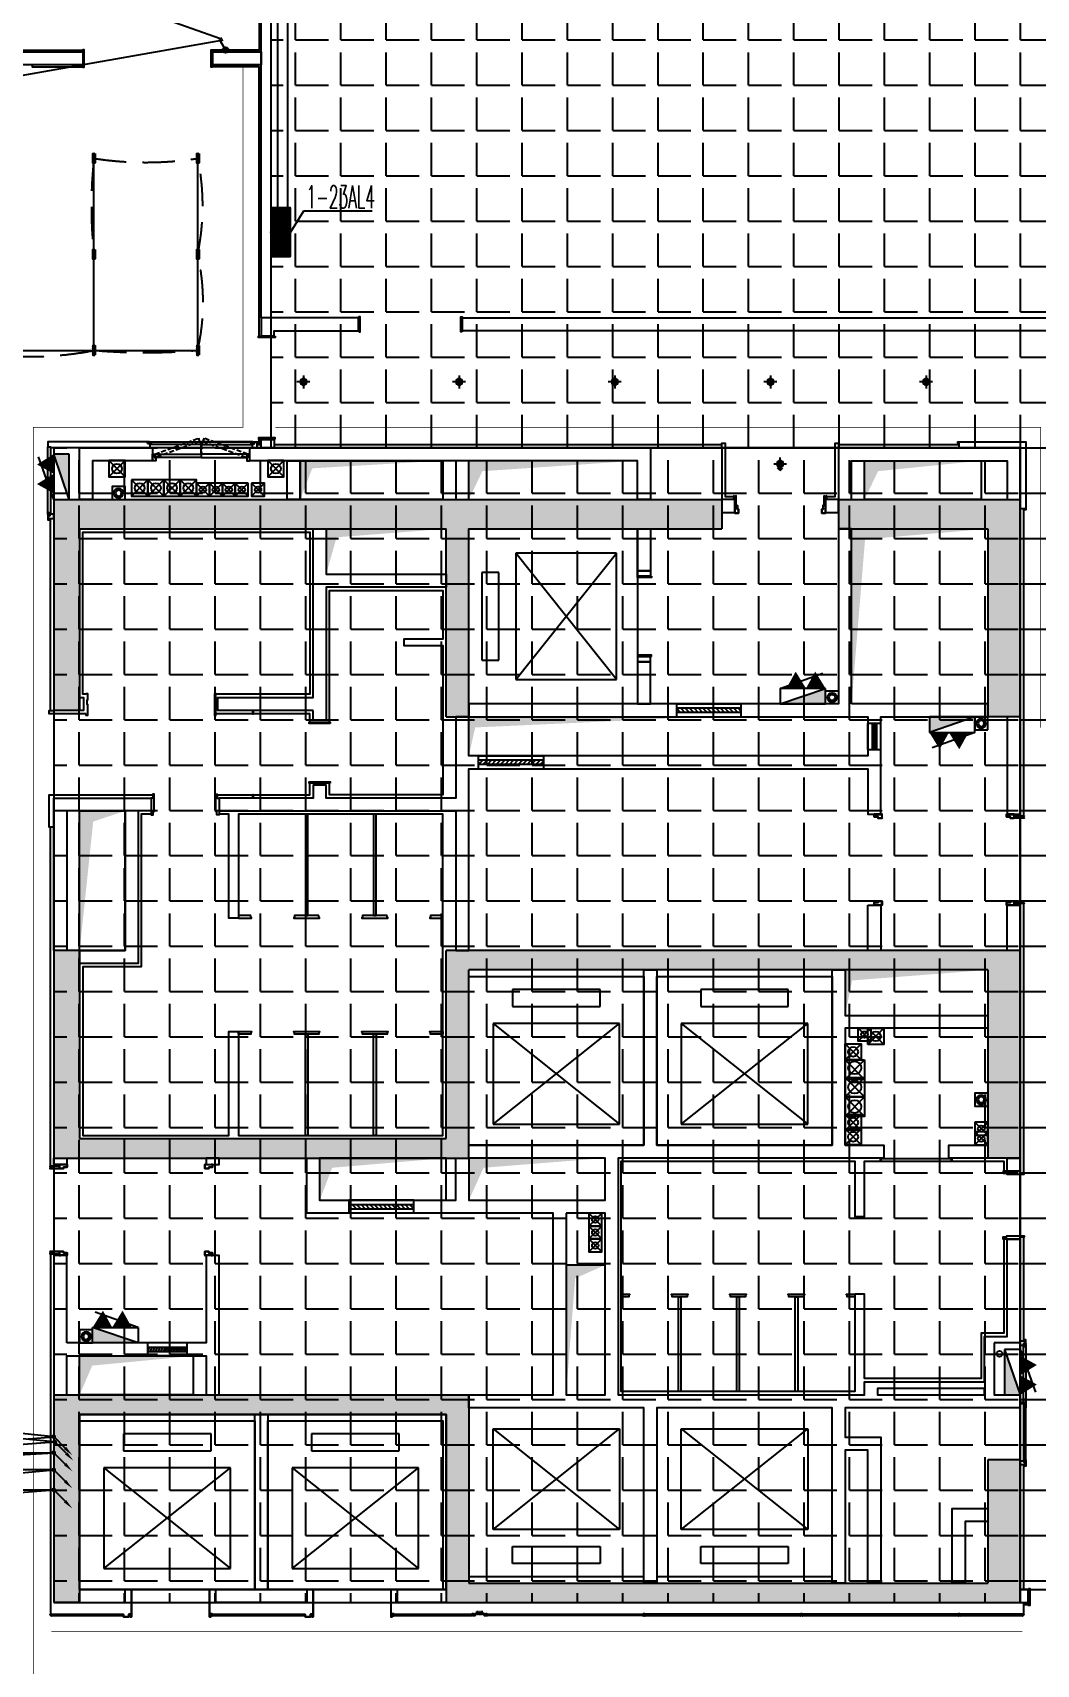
# Model space of a CAD drawing. Extents: x -284868 to 304789, y -137694 to 137894.
# Drawn here: x 2219 to 17694, y -12647 to 12505 of the extents above; entities that cross this region are included whole.
import ezdxf
from ezdxf.enums import TextEntityAlignment as Align

# ---------------------------------------------------------------- set-up
doc = ezdxf.new("R2010")
doc.units = 0
doc.set_wipeout_variables(frame=1)
for name, pattern in [('DASH', [0.35, 0.25, -0.1]), ('DASHDOT', [1, 0.5, -0.25, 0, -0.25]), ('DASHED', [0.75, 0.5, -0.25])]:
    doc.linetypes.add(name, pattern=pattern)
doc.layers.get('0').update_dxf_attribs({"linetype": 'CONTINUOUS'})
for name, color, linetype in [('0-墙', 4, 'CONTINUOUS'), ('0-建筑柱体', 251, 'CONTINUOUS'), ('0-开关', 240, 'CONTINUOUS'), ('0-消防栓(给排水)', 9, 'CONTINUOUS'), ('0-电梯', 3, 'CONTINUOUS'), ('0-窗', 11, 'CONTINUOUS'), ('0-非设计区域', 251, 'CONTINUOUS'), ('1P-DP-门套', 2, 'CONTINUOUS'), ('1P-WFF-墙面完成面', 200, 'CONTINUOUS'), ('C-天花灯具', 3, 'CONTINUOUS'), ('EQUIP-箱柜', 3, 'CONTINUOUS'), ('LWIRE', 4, 'CONTINUOUS'), ('P-完成面', 42, 'CONTINUOUS'), ('P-平面家具（到顶）', 2, 'CONTINUOUS'), ('P-门套', 3, 'CONTINUOUS'), ('P-门扇', 6, 'CONTINUOUS'), ('TEXT_照明_回路标注', 41, 'CONTINUOUS'), ('WIRE-照明', 130, 'CONTINUOUS')]:
    doc.layers.add(name, color=color, linetype=linetype)
doc.styles.add('_TEL_DIM', font='SIMPLEX', dxfattribs={"width": 0.8, "height": 3.5, "bigfont": 'HZTXT'})
doc.styles.add('ARC', font='ARCHSTYL.SHX', dxfattribs={"width": 0.8})
doc.styles.add('HZ_e', font='simplex.shx', dxfattribs={"width": 0.8, "bigfont": 'hztxt.shx'})
doc.styles.get("Standard").update_dxf_attribs({"font": 'GBENOR', "bigfont": 'GBCBIG'})
doc.dimstyles.new('ARROW-40', dxfattribs={"dimscale": 40, "dimtxt": 1.5, "dimasz": 0.01, "dimexe": 1, "dimexo": 1, "dimgap": 0.5, "dimtad": 1, "dimdec": 4, "dimrnd": 1, "dimzin": 12, "dimdsep": 46, "dimtxsty": 'ARC', "dimblk1": 'ARROW', "dimblk2": 'ARROW', "dimsah": 1, "dimcen": 0, "dimdle": 1, "dimclrd": 2, "dimclre": 2, "dimclrt": 2, "dimadec": 0, "dimazin": 0, "dimtfac": 0.005, "dimtdec": 4, "dimtix": 1, "dimtmove": 2, "dimatfit": 3, "dimldrblk": 'ARROW', "dimfxl": 1, "dimtolj": 1, "dimtzin": 0, "dimarcsym": 0})

# ---------------------------------------------------------------- blocks, each defined once
blk = doc.blocks.new('213r5467')
for p, q in [((-90909, -260063), (-90909, -260326)), ((-89559, -260063), (-90909, -260063)), ((-89559, -260326), (-89559, -260063)), ((-90909, -260326), (-89559, -260326)), ((-91209, -260588), (-91209, -262138)), ((-89259, -260588), (-91209, -260588)), ((-91209, -260588), (-89259, -262138)), ((-91209, -262138), (-89259, -260588)), ((-89259, -262138), (-89259, -260588)), ((-91209, -262138), (-89259, -262138))]:
    blk.add_line(p, q)
blk.add_lwpolyline([(-88884, -262463), (-91584, -262463), (-91584, -259863), (-88884, -259863), (-88884, -262463)])
blk = doc.blocks.new('sgASGHHHH')
for points in [[(-109046, -897124), (-108646, -897574), (-102996, -897574), (-102879, -897424), (-102996, -897124)], [(-108646, -897574), (-109046, -897124), (-109046, -900374), (-108646, -900374)], [(-102879, -897424), (-102646, -897574), (-98746, -897574), (-98746, -897124), (-102996, -897124)], [(-96946, -897574), (-94646, -897574), (-94146, -897124), (-96946, -897124)], [(-94146, -897124), (-94646, -897574), (-94646, -900474), (-94146, -900474)], [(-102646, -900474), (-102646, -897574), (-102879, -897424), (-102996, -897574), (-102996, -900474)], [(-109046, -904074), (-109046, -907274), (-108646, -906974), (-108646, -904074)], [(-94646, -904374), (-94146, -904074), (-102996, -904074), (-102646, -904374)], [(-102996, -906974), (-102646, -907274), (-102646, -904374), (-102996, -904074)], [(-94146, -904074), (-94646, -904374), (-94646, -907274), (-94146, -907274)], [(-108646, -906974), (-109046, -907274), (-102646, -907274), (-102996, -906974)], [(-108646, -911224), (-109046, -910924), (-109046, -914124), (-108646, -914124)], [(-109046, -910924), (-108646, -911224), (-102996, -911224), (-102646, -910924)], [(-102646, -910924), (-102996, -911224), (-102996, -914124), (-102646, -913824)], [(-94646, -911924), (-94646, -913824), (-94146, -914124), (-94146, -911924)], [(-102646, -913824), (-102996, -914124), (-94146, -914124), (-94646, -913824)]]:
    blk.add_hatch(color=256).paths.add_polyline_path(points)
at = {"color": 4}
for p, q in [((-109046, -897124), (-102996, -897124)), ((-109046, -897124), (-109046, -900374)), ((-102996, -897124), (-98746, -897124)), ((-98746, -897124), (-98746, -897574)), ((-96946, -897124), (-94146, -897124)), ((-96946, -897124), (-96946, -897574)), ((-94146, -897124), (-94146, -900474)), ((-108646, -897574), (-102996, -897574)), ((-108646, -897574), (-108646, -900374)), ((-102996, -900474), (-102996, -897574)), ((-102646, -900474), (-102646, -897574)), ((-102646, -897574), (-98746, -897574)), ((-96946, -897574), (-94646, -897574)), ((-94646, -897574), (-94646, -900474)), ((-108646, -900374), (-109046, -900374)), ((-102996, -900474), (-102646, -900474)), ((-94146, -900474), (-94646, -900474)), ((-109046, -904074), (-109046, -907274)), ((-108646, -904074), (-109046, -904074)), ((-108646, -904074), (-108646, -906974)), ((-94146, -904074), (-102996, -904074)), ((-102996, -906974), (-102996, -904074)), ((-94146, -904074), (-94146, -907274)), ((-94646, -904374), (-102646, -904374)), ((-102646, -907274), (-102646, -904374)), ((-94646, -904374), (-94646, -907274)), ((-108646, -906974), (-102996, -906974)), ((-109046, -907274), (-102646, -907274)), ((-94146, -907274), (-94646, -907274)), ((-109046, -910924), (-109046, -914124)), ((-109046, -910924), (-102646, -910924)), ((-102646, -910924), (-102646, -913824)), ((-108646, -911224), (-108646, -914124)), ((-108646, -911224), (-102996, -911224)), ((-102996, -911224), (-102996, -914124)), ((-94646, -911924), (-94646, -913824)), ((-94146, -911924), (-94646, -911924)), ((-94146, -911924), (-94146, -914124)), ((-102646, -913824), (-94646, -913824)), ((-108646, -914124), (-109046, -914124)), ((-102996, -914124), (-94146, -914124))]:
    blk.add_line(p, q, dxfattribs=at)
blk = doc.blocks.new('A$C10332E08')
for p, q in [((250, 0), (0, 250)), ((250, 250), (0, 0))]:
    blk.add_line(p, q)
blk.add_lwpolyline([(0, 250), (250, 250), (250, 0), (0, 0)], close=True)
blk = doc.blocks.new('A$C2AC726D9')
for centre, radius in [((11625, -11675), 75), ((14075, -11675), 75), ((11975, -11975), 75), ((12225, -11975), 75), ((12475, -11975), 75), ((12725, -11975), 75), ((12950, -12000), 50), ((13150, -12000), 50), ((13350, -12000), 50), ((13550, -12000), 50), ((13800, -12000), 50), ((23150, -20400), 50), ((23325, -20425), 75), ((22975, -20665), 75), ((23000, -20910), 100), ((23000, -21210), 100), ((23000, -21510), 100), ((22975, -21755), 75), ((24950, -21850), 50), ((22975, -21975), 75), ((24950, -22000), 50), ((19000, -23250), 50), ((19000, -23450), 50), ((19000, -23650), 50)]:
    blk.add_circle(centre, radius)
at = {"xscale": -1, "rotation": 90}
for p in [(11750, -11550), (14200, -11550), (12100, -11850), (12350, -11850), (12600, -11850), (12850, -11850)]:
    blk.add_blockref('A$C10332E08', p, dxfattribs=at)
for p, xscale, yscale, zscale, rotation in [((13050, -11900), -0.8000000000000095, 0.8000000000000095, 0.8, 90), ((13900, -11900), -0.8000000000000081, 0.8000000000000081, 0.8, 90), ((23050, -20300), 0.8, 0.8, 0.8, 270), ((22850, -20790), 1.2, 1.2, 1.2, 270), ((22850, -21060), 1.2, 1.2, 1.2, 270), ((22850, -21360), 1.2, 1.2, 1.2, 270), ((25050, -21750), -0.8, 0.8, 0.8, 90), ((25050, -21900), -0.8, 0.8, 0.8, 90), ((19100, -23150), -0.8000000000000087, 0.8000000000000087, 0.8, 90), ((19100, -23350), -0.8000000000000087, 0.8000000000000087, 0.8, 90), ((19100, -23550), -0.8000000000000087, 0.8000000000000087, 0.8, 90)]:
    blk.add_blockref('A$C10332E08', p, dxfattribs=dict(xscale=xscale, yscale=yscale, zscale=zscale, rotation=rotation))
at = {"xscale": -0.8, "yscale": 0.8, "zscale": 0.8}
for p in [(13250, -12100), (13450, -12100), (13650, -12100)]:
    blk.add_blockref('A$C10332E08', p, dxfattribs=at)
for p, rotation in [((23450, -20550), 90), ((23100, -20540), 180), ((23100, -21880), 90), ((23100, -22100), 90)]:
    blk.add_blockref('A$C10332E08', p, dxfattribs=dict(rotation=rotation))
blk = doc.blocks.new('$WINLIB2D$00000039')
at = {"color": 0}
for points in [[(-0.5, 0.5), (-0.5, -0.5)], [(0.5, 0.5), (-0.5, 0.5)], [(0.5, -0.5), (0.5, 0.5)], [(-0.5, 0.167), (0.5, 0.167)], [(-0.452, -0.167), (-0.5, 0.084)], [(-0.384, -0.167), (-0.448, 0.167)], [(-0.316, -0.167), (-0.38, 0.167)], [(-0.248, -0.167), (-0.312, 0.167)], [(-0.18, -0.167), (-0.244, 0.167)], [(-0.112, -0.167), (-0.176, 0.167)], [(-0.044, -0.167), (-0.108, 0.167)], [(0.024, -0.167), (-0.04, 0.167)], [(0.092, -0.167), (0.028, 0.167)], [(0.16, -0.167), (0.096, 0.167)], [(0.228, -0.167), (0.164, 0.167)], [(0.296, -0.167), (0.232, 0.167)], [(0.364, -0.167), (0.3, 0.167)], [(0.432, -0.167), (0.368, 0.167)], [(0.5, -0.167), (0.436, 0.167)], [(-0.5, -0.167), (0.5, -0.167)], [(0.5, -0.5), (-0.5, -0.5)]]:
    blk.add_lwpolyline(points, dxfattribs=at)
blk = doc.blocks.new('A$C2E9C7AB1')
blk.add_lwpolyline([(-200, 0), (0, 0), (0, -200), (-200, -200)], close=True)
for radius in [72.3, 45.5]:
    blk.add_circle((-100, -100), radius)
blk = doc.blocks.new('A$C5B4E3DF6')
for p, q in [((0, 240), (-659, 477)), ((-700, 0), (-700, 240)), ((0, 0), (-700, 240)), ((-700, 240), (0, 240)), ((0, 0), (-700, 0)), ((0, 240), (0, 0))]:
    blk.add_line(p, q)
for points in [[(-700, 240), (-541, 498), (-398, 240)], [(-398, 240), (-239, 498), (-96, 240)], [(-700, 0), (-700, 240), (0, 0)]]:
    blk.add_solid(points)
blk = doc.blocks.new('A$C3F6147FC')
blk.add_circle((14582, 7533), 45.5)
at = {"xscale": -1}
for name, p, rotation in [('A$C5B4E3DF6', (240, 20700), 90), ('A$C2E9C7AB1', (1100, 20900), 270), ('A$C5B4E3DF6', (14200, 17350), 180), ('A$C2E9C7AB1', (14400, 17350), 270), ('A$C2E9C7AB1', (14400, 11550), 270), ('A$C2E9C7AB1', (600, 7900), 270), ('A$C5B4E3DF6', (14660, 7600), 270)]:
    blk.add_blockref(name, p, dxfattribs=dict(at, rotation=rotation))
blk.add_blockref('A$C5B4E3DF6', (11200, 17550), dxfattribs=at)
at = {"rotation": 180}
blk.add_blockref('A$C2E9C7AB1', (11900, 17550), dxfattribs=at)
blk.add_blockref('A$C5B4E3DF6', (1300, 7700))
blk = doc.blocks.new('A$C7A304ED9')
at = {"linetype": 'DASH', "ltscale": 0.1}
for p, q in [((-50, 28), (50, -2)), ((50, 28), (-50, -2))]:
    blk.add_line(p, q, dxfattribs=at)
blk.add_lwpolyline([(120, -26), (120, -32), (115, -32), (115, -2), (95, -2), (95, -32), (75, -32), (75, -2), (-75, -2), (-75, -32), (-95, -32), (-95, -2), (-115, -2), (-115, -32), (-120, -32), (-120, -26), (-119, -26), (-119, -30), (-117, -30), (-117, 0), (-93, 0), (-93, -30), (-76, -30), (-76, 0), (76, 0), (76, -30), (93, -30), (93, 0), (116, 0), (116, -30), (118, -30), (118, -26), (120, -26)])
for points in [[(-50, -2), (50, -2), (50, 28), (-50, 28)], [(-60, -6), (60, -6), (60, -2), (-60, -2)]]:
    blk.add_lwpolyline(points, close=True, dxfattribs=at)
blk = doc.blocks.new('A$C4A657766')
h = blk.add_hatch()
h.set_pattern_fill('ANSI32', color=256, scale=0.2, style=0)
h.set_pattern_definition([(45, (-14.9999, -5), (-1.34704, 1.34704), []), (45, (-14.1019, -5), (-1.34704, 1.34704), [])])
h.paths.add_polyline_path([(-11, 26), (-11, -4), (-13, -4), (-13, 0), (-15, 0), (-15, -5), (-10, -5), (-10, 25), (10, 25), (10, -5), (15, -5), (15, 0), (13, 0), (13, -4), (11, -4), (11, 26)])
blk.add_lwpolyline([(-11, 26), (-11, -4), (-13, -4), (-13, 0), (-15, 0), (-15, -5), (-10, -5), (-10, 25), (10, 25), (10, -5), (15, -5), (15, 0), (13, 0), (13, -4), (11, -4), (11, 26), (-11, 26)])
blk = doc.blocks.new('A$C6C5C068E')
h = blk.add_hatch()
h.set_pattern_fill('ANSI32', color=256, scale=0.2, style=0)
h.set_pattern_definition([(45, (506565838.6591, 131390591.2148), (-1.3470384181604, 1.3470384181604), []), (45, (506565839.5572, 131390591.2148), (-1.3470384181604, 1.3470384181604), [])])
h.paths.add_polyline_path([(11, 11), (-4, 11), (-4, 14), (0, 14), (0, 15), (-5, 15), (-5, 10), (10, 10), (10, -5), (15, -5), (15, 0), (14, 0), (14, -4), (11, -4)])
blk.add_lwpolyline([(11, 11), (-4, 11), (-4, 14), (0, 14), (0, 15), (-5, 15), (-5, 10), (10, 10), (10, -5), (15, -5), (15, 0), (14, 0), (14, -4), (11, -4)], close=True)
blk = doc.blocks.new('A$C611527F21')
h = blk.add_hatch(color=7)
h.dxf.hatch_style = 1
h.set_gradient(color1=(255, 255, 255), color2=(255, 255, 0), tint=1, name='CYLINDER')
h.paths.add_polyline_path([(1340, -405), (1340, -380), (1320, -380), (1320, -406), (1325, -410), (1335, -410)])
for points in [[(60, -375), (60, -405), (55, -405), (55, -400), (56, -400), (56, -404), (58, -404), (58, -373), (81, -373), (81, -419), (99, -419), (99, 0), (0, 0), (0, 1), (100, 1), (100, -420), (80, -420), (80, -375), (60, -375)], [(1438, -400), (1438, -404), (1436, -404), (1436, -384), (1424, -384), (1424, -419), (1342, -419), (1342, -378), (1319, -378), (1319, -419), (1302, -419), (1302, 0), (1400, 0), (1400, 1), (1300, 1), (1300, -420), (1320, -420), (1320, -380), (1340, -380), (1340, -420), (1425, -420), (1425, -385), (1435, -385), (1435, -405), (1440, -405), (1440, -400), (1438, -400)]]:
    blk.add_lwpolyline(points)
blk.add_lwpolyline([(1340, -405), (1340, -380), (1320, -380), (1320, -406), (1325, -410), (1335, -410)], close=True)
blk = doc.blocks.new('A$C67A6433D')
at = {"linetype": 'DASH', "ltscale": 0.03}
blk.add_wipeout([(31, 0), (-28, 0), (-28, 26), (31, 26)], dxfattribs=at)
for p, q in [((-26, 20), (-23, 19)), ((-25, 13), (-19, 4)), ((-21, 19), (-9, 16)), ((-20, 2), (-20, 0)), ((-19, 13), (-12, 3)), ((-18, 11), (-7, 9)), ((-16, 8), (-6, 8)), ((-16, 3), (0, 3)), ((-13, 24), (-13, 26)), ((-12, 23), (-12, 25)), ((-12, 25), (0, 25)), ((-9, 16), (-9, 21)), ((-9, 12), (-9, 21)), ((-1, 4), (-8, 10)), ((-2, 19), (-4, 14)), ((0, 9), (-3, 12)), ((30, 26), (3, 26)), ((15, 25), (3, 25)), ((3, 9), (6, 12)), ((19, 3), (3, 3)), ((4, 4), (11, 10)), ((5, 19), (7, 14)), ((19, 8), (9, 8)), ((12, 12), (12, 21)), ((23, 19), (12, 16)), ((21, 11), (12, 10)), ((22, 13), (14, 3)), ((15, 23), (15, 25)), ((16, 24), (16, 26)), ((28, 13), (21, 4)), ((23, 2), (23, 0)), ((28, 20), (25, 19))]:
    blk.add_line(p, q, dxfattribs=at)
for points in [[(0, 10), (0, 26), (-28, 26), (-28, 0), (0, 0), (0, 3)], [(3, 10), (3, 26), (31, 26), (31, 0), (3, 0), (3, 3)]]:
    blk.add_lwpolyline(points, dxfattribs=at)
for points in [[(-13, 24), (-13, 24), (-26, 24, 0.414214), (-27, 23), (-27, 2, 0.414214), (-26, 2), (-20, 2)], [(-12, 23), (-25, 23, 0.414214), (-26, 23), (-26, 17)], [(-26, 14), (-26, 5, 0.414214), (-25, 4), (-19, 4)], [(15, 23), (28, 23, -0.414214), (28, 23), (28, 17)], [(16, 24), (16, 24), (28, 24, -0.414214), (29, 23), (29, 2, -0.414214), (28, 2), (23, 2)], [(28, 14), (28, 5, -0.414214), (28, 4), (21, 4)]]:
    blk.add_lwpolyline(points, format="xyb", dxfattribs=at)
for centre in [(-22, 15), (-5, 21), (2, 6), (8, 21), (25, 15)]:
    blk.add_circle(centre, 1.99, dxfattribs=at)
for centre, radius, start, end in [((-22, 15), 3.58, 338.8563, 221.961), ((-18, 14), 1.59, 158.8563, 216.0245), ((-16, 6), 3.58, 211.8213, 270), ((-5, 21), 3.58, 334.8452, 179.1262), ((-7, 12), 1.99, 178.2525, 238.2672), ((-2, 13), 1.99, 160.8929, 232.1139), ((2, 6), 3.58, 213.0316, 326.9684), ((2, 6), 3.58, 72.8656, 107.1344), ((8, 21), 3.58, 0.8738, 205.1548), ((5, 13), 1.99, 307.8861, 19.1071), ((10, 12), 1.99, 301.7328, 1.7475), ((12, 11), 1.59, 222.3386, 280.5758), ((19, 6), 3.58, 270, 328.1787), ((25, 15), 3.58, 318.039, 201.1437), ((20, 14), 1.59, 323.9755, 21.1437)]:
    blk.add_arc(centre, radius, start, end, dxfattribs=at)
blk = doc.blocks.new('A$C46102C59')
at = {"layer": 'P-门套'}
for points in [[(0, 80), (35, 80), (35, 25), (50, 25), (50, -20), (0, -20), (0, 80)], [(1500, 80), (1465, 80), (1465, 25), (1450, 25), (1450, -20), (1500, -20), (1500, 80)]]:
    blk.add_lwpolyline(points, dxfattribs=at)
at = {"layer": 'P-门扇', "color": 251, "linetype": 'DASH', "ltscale": 300}
for points in [[(35, 80), (707, 325), (724, 278), (52, 33)], [(1465, 80), (793, 325), (776, 278), (1448, 33)]]:
    blk.add_lwpolyline(points, close=True, dxfattribs=at)
at = {"layer": 'P-门扇'}
for points in [[(35, 80), (750, 80), (750, 30), (35, 30)], [(1465, 80), (750, 80), (750, 30), (1465, 30)]]:
    blk.add_lwpolyline(points, close=True, dxfattribs=at)
at = {"layer": 'P-门扇', "color": 251, "linetype": 'DASH', "ltscale": 300}
for centre, radius, start, end in [((220, 111), 531, 356.6842, 23.7198), ((1297, 110), 548, 156.9065, 183.0935)]:
    blk.add_arc(centre, radius, start, end, dxfattribs=at)
blk = doc.blocks.new('A$C46293241')
at = {"layer": '1P-DP-门套'}
h = blk.add_hatch(dxfattribs=at)
h.set_pattern_fill('ANSI37', color=8, scale=0.3, style=0)
h.set_pattern_definition([(45, (-55.7338, 55.9993), (-0.67352, 0.67352), []), (135, (-55.7338, 55.9993), (-0.67352, -0.67352), [])])
h.paths.add_polyline_path([(-44, 58), (-44, 56), (-56, 56), (-56, 58)])
h = blk.add_hatch(dxfattribs=at)
h.set_pattern_fill('ANSI37', color=8, scale=0.3, style=0)
h.set_pattern_definition([(45, (-40.75, 41.9725), (-0.67352, 0.67352), []), (135, (-40.75, 41.9725), (-0.67352, -0.67352), [])])
h.paths.add_polyline_path([(-39, 42), (-41, 42), (-41, 57), (-39, 57)])
at = {"layer": '1P-DP-门套', "color": 8}
for points in [[(-44, 58), (-44, 56), (-56, 56), (-56, 58)], [(-39, 42), (-41, 42), (-41, 57), (-39, 57)]]:
    blk.add_lwpolyline(points, close=True, dxfattribs=at)
at = {"layer": 'P-完成面'}
blk.add_lwpolyline([(-39, 40, 0.238815), (-39, 41), (-39, 58), (-60, 58), (-60, 120), (0, 120), (0, 100), (-1, 100), (-1, 119), (-59, 119), (-59, 59), (-38, 59), (-38, 41, -0.238815), (-38, 40), (-38, 39, 0.238815), (-39, 38), (-39, 1), (-1, 1), (-1, 20), (0, 20), (0, 0), (-40, 0), (-40, 39, -0.238815), (-39, 40), (-39, 40)], format="xyb", dxfattribs=at)
blk.add_lwpolyline([(-3, 114), (-1, 114), (-1, 6), (-3, 6)], close=True, dxfattribs=at)
blk = doc.blocks.new('A$C18060901')
at = {"layer": 'P-完成面'}
for points in [[(0, 200), (0, 0), (80, 0), (80, 200)], [(80, -15), (100, -15), (100, 200), (80, 200)], [(1320, -15), (1300, -15), (1300, 200), (1320, 200)], [(1400, 200), (1400, 0), (1320, 0), (1320, 200)]]:
    blk.add_lwpolyline(points, close=True, dxfattribs=at)
blk = doc.blocks.new('A$C2652ee14')
at = {"layer": 'P-完成面'}
for p, q in [((-200, 1600), (-200, 1595)), ((0, 1600), (0, 1595)), ((-200, 0), (-200, 5)), ((0, 0), (0, 5))]:
    blk.add_line(p, q, dxfattribs=at)
for points in [[(-215, 1595), (-215, 1575), (15, 1575), (15, 1595)], [(-215, 5), (-215, 25), (15, 25), (15, 5)]]:
    blk.add_lwpolyline(points, close=True, dxfattribs=at)
blk = doc.blocks.new('双联单控开关(平面）【SNP】')
at = {"const_width": 44.8}
blk.add_lwpolyline([(-22, 45, 1), (22, 45, 1)], format="xyb", close=True, dxfattribs=at)
for points in [[(26, 81), (93, 178), (130, 153)], [(147, 177), (111, 203), (93, 178)], [(130, 153), (93, 178)], [(130, 153), (93, 178)]]:
    blk.add_lwpolyline(points)
blk.add_circle((0, 45), 44.8)
blk = doc.blocks.new('*U25')
at = {"rotation": 317.7964611316081}
blk.add_blockref('双联单控开关(平面）【SNP】', (-10, -11), dxfattribs=at)
blk = doc.blocks.new('LC1')
for p, q in [((-70, 0), (70, 0)), ((0, -70), (0, 95))]:
    blk.add_line(p, q)
at = {"ltscale": 50}
blk.add_line((0, 116), (0, 74), dxfattribs=at)
at = {"ltscale": 50, "const_width": 2}
blk.add_lwpolyline([(42, 74), (0, 116), (-42, 74)], dxfattribs=at)
at = {"color": 8, "const_width": 29.6}
for points in [[(-15, 0, -0.414214), (0, 15, -0.414214)], [(0, -15, 0.414214), (15, 0, 0.414214)]]:
    blk.add_lwpolyline(points, format="xyb", dxfattribs=at)
blk.add_circle((0, 0), 47.8)
at = {"color": 8}
blk.add_circle((0, 0), 29.6, dxfattribs=at)
blk = doc.blocks.new('A$C79F81915')
at = {"layer": 'C-天花灯具'}
blk.add_lwpolyline([(0, 30), (30, 30), (30, 0), (0, 0)], close=True, dxfattribs=at)
at = {"layer": 'C-天花灯具', "extrusion": (0, 0, -1), "xscale": 0.3139795866540242, "yscale": 0.3139795866540242, "zscale": -0.3139795866540242}
blk.add_blockref('LC1', (-15, 15), dxfattribs=at)
blk = doc.blocks.new('A$C1DDE0375')
at = {"layer": 'C-天花灯具'}
for p in [(80, 0), (110, 0), (140, 0), (170, 0), (200, 0)]:
    blk.add_blockref('A$C79F81915', p, dxfattribs=at)
blk = doc.blocks.new('ARROW')
at = {"color": 2}
blk.add_lwpolyline([(0, 0), (-75, 130), (-97, 117), (-29, 0), (-97, -117), (-75, -130)], close=True, dxfattribs=at)
for points in [[(-29, 0), (0, 0), (-97, 117), (-75, 130)], [(-97, -117), (-75, -130), (-29, 0), (0, 0)]]:
    blk.add_solid(points, dxfattribs=at)
blk = doc.blocks.new('*X428')
at = {"color": 0}
for p, q in [((-250, 33), (-83, 200)), ((-250, 68), (-118, 200)), ((-250, 104), (-154, 200)), ((-250, 139), (-189, 200)), ((-250, 174), (-224, 200)), ((-247, 0), (-47, 200)), ((-212, 0), (-12, 200)), ((-177, 0), (23, 200)), ((-141, 0), (59, 200)), ((-106, 0), (94, 200)), ((-71, 0), (129, 200)), ((-35, 0), (165, 200)), ((0, 0), (200, 200)), ((35, 0), (235, 200)), ((71, 0), (250, 179)), ((106, 0), (250, 144)), ((141, 0), (250, 109)), ((177, 0), (250, 73)), ((212, 0), (250, 38)), ((247, 0), (250, 3))]:
    blk.add_line(p, q, dxfattribs=at)
blk = doc.blocks.new('$equip$00002943')
for p, q in [((-0.75, 0.6), (-0.75, 0)), ((0.75, 0.6), (-0.75, 0.6)), ((0.75, 0), (0.75, 0.6)), ((-0.75, 0), (0.75, 0))]:
    blk.add_line(p, q)
for points, const_width in [([(-0.75, 0.3), (0.75, 0.3)], 0.6), ([(-0.75, 0.6), (-0.75, 0), (0.75, 0), (0.75, 0.6), (-0.75, 0.6), (-0.75, 0)], 0.04)]:
    blk.add_lwpolyline(points, dxfattribs=dict(const_width=const_width))
for p in [(0, 0.6), (-0.75, 0.3), (0, 0), (0.75, 0.3)]:
    blk.add_point(p)
at = {"xscale": 0.0030000000006112, "yscale": 0.0030000000006112, "zscale": 0.0030000000006112}
blk.add_blockref('*X428', (0, 0), dxfattribs=at)
at = {"color": 7, "style": '_TEL_DIM', "flags": 1}
for tag in ['A', 'REMARK']:
    blk.add_attdef(tag, text='', height=0.00002, dxfattribs=at).set_placement((0, 0), align=Align.MIDDLE_CENTER)
blk = doc.blocks.new('$TelecSys$00000080')
for p, q in [((-0.7, -0.7), (0, 0)), ((0.1, 0.1), (0.1, 0.1)), ((-0.1, -0.1), (-0.1, -0.1))]:
    blk.add_line(p, q)
at = {"const_width": 0.142}
blk.add_lwpolyline([(0.07, 0, 1), (-0.07, 0, 1)], format="xyb", close=True, dxfattribs=at)
blk.add_solid([(-0.63, -0.77), (-0.77, -0.63), (-1.15, -1.15)])
at = {"width": 0.8, "flags": 9}
blk.add_attdef('A', (0, 0), '', height=0.00002, rotation=180, dxfattribs=at)
blk = doc.blocks.new('*U249')
for p, q in [((0, 75), (0, -75)), ((-75, 0), (75, 0))]:
    blk.add_line(p, q)
for radius in [37.5, 15]:
    blk.add_circle((0, 0), radius)
blk = doc.blocks.new('*U250')
for p, q in [((-75, 0), (-46, 29, 0)), ((-75, 0), (-46, -29)), ((75, 0), (-75, 0)), ((0, -75), (0, 75))]:
    blk.add_line(p, q)
for radius in [37.5, 15]:
    blk.add_circle((0, 0), radius)
blk = doc.blocks.new('*U59')
for p, q in [((75, 0), (-75, 0)), ((0, -75), (0, 75)), ((0, -75), (-29, -46, 0)), ((0, -75), (29, -46))]:
    blk.add_line(p, q)
for radius in [37.5, 15]:
    blk.add_circle((0, 0), radius)
blk = doc.blocks.new('A$Cdeb230be')
at = {"ltscale": 3}
blk.add_lwpolyline([(0, 0), (5650, 0), (5650, -2700), (0, -2700)], close=True, dxfattribs=at)
at = {"xscale": -1.333333333333333, "yscale": 1.333333333333333, "zscale": 1.333333333333333}
for name, p in [('*U249', (3450, 15915)), ('*U249', (5850, 15915)), ('*U249', (8250, 15915)), ('*U249', (10650, 15915)), ('*U249', (13050, 15915)), ('*U249', (15515, 15915)), ('*U59', (10800, 14650)), ('*U249', (15515, 14050)), ('*U249', (15515, 11650)), ('*U249', (15515, 9250)), ('*U250', (16500, 8650)), ('*U249', (15515, 6850)), ('*U249', (15515, 4450)), ('*U249', (15515, 2050)), ('*U249', (15515, -350)), ('*U249', (730, -4650)), ('*U249', (730, -4850)), ('*U249', (3530, -4650)), ('*U249', (3530, -4850)), ('*U249', (6165, -4650)), ('*U249', (6165, -4850)), ('*U249', (8700, -4650)), ('*U249', (8700, -4850)), ('*U249', (11130, -4650)), ('*U249', (11130, -4850)), ('*U249', (13560, -4650)), ('*U249', (13560, -4850))]:
    blk.add_blockref(name, p, dxfattribs=at)
blk = doc.blocks.new('1')
at = {"color": 8, "linetype": 'DASHED', "ltscale": 1000}
blk.add_lwpolyline([(-7496, 15539, -0.261236), (-7445, 16400, 0.095588), (-5425, 16400, 0.041909), (-3830, 16400, 0.113012), (-3830, 17880, 0.101738), (-3826, 19360, -0.076539), (-5430, 19360, 0.05391), (-5430, 17880, 3.140381)], format="xyb", dxfattribs=at)
at = {"ltscale": 3}
blk.add_lwpolyline([(0, 0), (-5650, 0), (-5650, -2700), (0, -2700)], close=True, dxfattribs=at)
at = {"color": 31}
blk.add_leader([(-3462, 21176), (-9384, 20136), (-21194, 20136)], dimstyle='ARROW-40', override={"dimscale": 1, "dimtad": 0}, dxfattribs=at)

msp = doc.modelspace()

# ---------------------------------------------------------------- hatches: boundary and pattern name
at = {"layer": 'P-完成面'}
h = msp.add_hatch(dxfattribs=at)
h.set_pattern_fill('ANSI32', color=256, scale=5, style=0)
h.set_pattern_definition([(45, (506566994.527, 131402383.2539), (-1.325825214725, 1.325825214725), []), (45, (506566995.4108, 131402383.2539), (-1.325825214725, 1.325825214725), [])])
h.paths.add_polyline_path([(5614, 2057), (5619, 2057), (5619, 2002), (5614, 2002)])
h = msp.add_hatch(dxfattribs=at)
h.set_pattern_fill('ANSI32', color=256, scale=5, style=0)
h.set_pattern_definition([(45, (506566994.527, 131401088.2539), (-1.325825214725, 1.325825214725), []), (45, (506566995.4108, 131401088.2539), (-1.325825214725, 1.325825214725), [])])
h.paths.add_polyline_path([(5614, 762), (5619, 762), (5619, 707), (5614, 707)])

# ---------------------------------------------------------------- linework, layer by layer
at = {"layer": '0-墙', "ltscale": 3}
for points in [[(3694, 16857), (5894, 16857), (5894, 8107), (5744, 8107), (5744, 16707), (3694, 16707), (3694, 16857)], [(5744, 8107), (5744, 7832), (5944, 7832), (5944, 7907), (7244, 7907), (7244, 8107), (5744, 8107)], [(19944, 860), (19244, 860), (19244, 7907), (8844, 7907), (8844, 8107), (19444, 8107), (19444, 1060), (20144, 1060), (20144, 660), (19944, 660), (19944, 860)]]:
    msp.add_lwpolyline(points, dxfattribs=at)
for points in [[(-7356, 12207), (2994, 12207), (2994, 12007), (-7356, 12007)], [(4994, 12207), (5744, 12207), (5744, 12007), (4994, 12007)], [(17569, -11693), (17569, -11493), (17444, -11493), (17444, -11693)]]:
    msp.add_lwpolyline(points, close=True, dxfattribs=at)
at = {"layer": '0-墙'}
for points in [[(2944, 5307), (2944, 6107), (4069, 6107), (4069, 5907), (3144, 5907), (3144, 5307), (2944, 5307)], [(17444, 5307), (17444, 6107), (14644, 6107), (14644, 5307), (14844, 5307), (14844, 5907), (17244, 5907), (17244, 5307), (17444, 5307)], [(6544, 2057), (5074, 2057), (5074, 2257), (6544, 2257), (6544, 4857), (6744, 4857), (6744, 4157), (8594, 4157), (8594, 3957), (6744, 3957), (6744, 1907), (6544, 1907), (6544, 2057)], [(14844, 2157), (14844, 4857), (14644, 4857), (14644, 2157), (8944, 2157), (8944, 1957), (15094, 1957), (15094, 1357), (8944, 1357), (8944, 1957), (8744, 1957), (8744, 707), (6744, 707), (6744, 907), (6544, 907), (6544, 707), (5094, 707), (5094, 507), (8744, 507), (8744, -1643), (8944, -1643), (8944, 1157), (15094, 1157), (15094, 457), (15294, 457), (15294, 1957), (16944, 1957), (16944, 2157), (14844, 2157)], [(2544, -1643), (2544, 707), (4044, 707), (4044, 507), (3844, 507), (3844, -1843), (2944, -1843), (2944, -1643), (3644, -1643), (3644, 507), (2744, 507), (2744, -1643), (2544, -1643)], [(17044, -7693), (17044, -8493), (17444, -8493), (17444, -8693), (14744, -8693), (14744, -9143), (15294, -9143), (15294, -11393), (15094, -11393), (15094, -9343), (14744, -9343), (14744, -11393), (14544, -11393), (14544, -8693), (11844, -8693), (11844, -11393), (11644, -11393), (11644, -8693), (8944, -8693), (8944, -8493), (10244, -8493), (10244, -5693), (6444, -5693), (6444, -4843), (6644, -4843), (6644, -5493), (8744, -5493), (8744, -4843), (8944, -4843), (8944, -5493), (11044, -5493), (11044, -4843), (8944, -4843), (8944, -4643), (11644, -4643), (11644, -1943), (11844, -1943), (11844, -4643), (14544, -4643), (14544, -1943), (14744, -1943), (14744, -2643), (16944, -2643), (16944, -2843), (14744, -2843), (14744, -4643), (15344, -4643), (15344, -4843), (11244, -4843), (11244, -8493), (15044, -8493), (15044, -8293), (16894, -8293), (16894, -7593), (17244, -7593), (17244, -6093), (17444, -6093), (17444, -7693), (17044, -7693)], [(2744, -7693), (2744, -6343), (2544, -6343), (2544, -8493), (2744, -8493), (2744, -7893), (4894, -7893), (4894, -8493), (5094, -8493), (5094, -6343), (4894, -6343), (4894, -7693), (2744, -7693)], [(16894, -8393), (15244, -8393), (15244, -8493), (16894, -8493), (16894, -8393)], [(5844, -11493), (6444, -11493), (6444, -11693), (5044, -11693), (5044, -11493), (5644, -11493), (5644, -8793), (5844, -8793), (5844, -11493)], [(16944, -10443), (16594, -10443), (16594, -11393), (16394, -11393), (16394, -10243), (16944, -10243), (16944, -10443)]]:
    msp.add_lwpolyline(points, dxfattribs=at)
for points in [[(5569, 6107), (11744, 6107), (11744, 5307), (11544, 5307), (11544, 5907), (5569, 5907)], [(6144, 5907), (6344, 5907), (6344, 5307), (6144, 5307)], [(8944, 5907), (8744, 5907), (8744, 5307), (8944, 5307)], [(12844, 5107), (13044, 5107), (13044, 5307), (12844, 5307)], [(14444, 5107), (14644, 5107), (14644, 5307), (14444, 5307)], [(11544, 4857), (11744, 4857), (11744, 4207), (11544, 4207)], [(11544, 2157), (11744, 2157), (11744, 2807), (11544, 2807)], [(2944, 2257), (3004, 2257), (3004, 2057), (2944, 2057)], [(17244, 1957), (17244, 457), (17444, 457), (17444, 1957)], [(15094, -943), (15294, -943), (15294, -1643), (15094, -1643)], [(17244, -943), (17444, -943), (17444, -1643), (17244, -1643)], [(16944, -4643), (16944, -4843), (16344, -4843), (16344, -4643)], [(2544, -4843), (2744, -4843), (2744, -4943), (2544, -4943)], [(5094, -4843), (4894, -4843), (4894, -4943), (5094, -4943)], [(17244, -4843), (17444, -4843), (17444, -5043), (17244, -5043)], [(10444, -5693), (10444, -8493), (11044, -8493), (11044, -5693)], [(2944, -11693), (3644, -11693), (3644, -11493), (2944, -11493)], [(8594, -11693), (7844, -11693), (7844, -11493), (8594, -11493)]]:
    msp.add_lwpolyline(points, close=True, dxfattribs=at)
at = {"layer": '0-墙', "color": 251}
for points in [[(8544, 5307), (6344, 5307), (6344, 5907), (8544, 5907)], [(15044, 5907), (16844, 5907), (16844, 5307), (15044, 5307)], [(2944, 507), (3644, 507), (3644, -1643), (2944, -1643)], [(8594, -4843), (6644, -4843), (6644, -5493), (8594, -5493)], [(10444, -8493), (11044, -8493), (11044, -6493), (10444, -6493)], [(2944, -7893), (4694, -7893), (4694, -8493), (2944, -8493)]]:
    msp.add_lwpolyline(points, close=True, dxfattribs=at)
for points in [[(6344, 5307), (6344, 5907), (6530, 5789), (8544, 5907)], [(8944, 5307), (8944, 5907), (9153, 5745), (11544, 5907)], [(15044, 5307), (15044, 5907), (15253, 5745), (16844, 5907)], [(8594, 4857), (6744, 4857), (6906, 4726), (6744, 4157)], [(14844, 2157), (14844, 4857), (15053, 4695), (16944, 4857)], [(8944, 1357), (8944, 1957), (9042, 1795), (12594, 1957)], [(2944, -1643), (2944, 507), (3153, 345), (3644, 507)], [(14744, -2643), (14744, -1943), (14853, -2105), (16944, -1943)], [(6644, -5493), (6644, -4843), (6837, -4992), (8594, -4843)], [(8944, -5493), (8944, -4843), (9171, -4992), (11044, -4843)], [(10444, -8493), (10444, -6493), (10583, -6696), (11044, -6493)], [(2944, -8493), (2944, -7893), (3137, -8042), (4694, -7893)]]:
    msp.add_solid(points, dxfattribs=at)
at = {"layer": '1P-WFF-墙面完成面'}
for points in [[(4044, 507), (4044, 447)], [(17244, -5043), (17184, -5043)]]:
    msp.add_lwpolyline(points, dxfattribs=at)
at = {"layer": 'C-天花灯具', "color": 6, "linetype": 'DASHDOT', "ltscale": 200, "const_width": 10}
for points in [[(5959, 6422), (17759, 6422), (17759, 1792)], [(2509, -12143), (17479, -12143)]]:
    msp.add_lwpolyline(points, dxfattribs=at)
at = {"layer": 'P-完成面'}
for p, q in [((5744, 7832), (5744, 7827)), ((5944, 7832), (5944, 7827)), ((5944, 6232), (5944, 6237)), ((17534, -8618), (17534, -8543)), ((17534, -8618), (17534, -8693)), ((17569, -11493), (17574, -11493)), ((17494, -11723), (17574, -11723)), ((17569, -11693), (17574, -11693))]:
    msp.add_line(p, q, dxfattribs=at)
for points in [[(424, 13902), (424, 16677), (5714, 16677), (5714, 12237), (4994, 12237)], [(424, 12312), (424, 12237), (2994, 12237)], [(2214, 12007), (2214, 11977), (2994, 11977)], [(5714, 7827), (5714, 11977), (4994, 11977)], [(4822, 6197), (5616, 6197)], [(5674, 6107), (5609, 6107), (5609, 6154), (5619, 6154), (5619, 6197), (5694, 6197), (5694, 6177), (5674, 6177), (5674, 6107)], [(5674, 6157), (5744, 6157)], [(5944, 6157), (12844, 6157)], [(11744, 6107), (12844, 6107), (12844, 5307)], [(12844, 6107), (12844, 6177), (12894, 6177), (12894, 5357), (13029, 5357)], [(14459, 5357), (14594, 5357), (14594, 6177), (14644, 6177), (14644, 6107)], [(14644, 6157), (16504, 6157)], [(16504, 6107), (16504, 6177), (16484, 6177), (16484, 6197), (17534, 6197), (17534, 5147), (17514, 5147), (17514, 5167), (17444, 5167)], [(13044, 5217), (13064, 5217), (13064, 5367), (13059, 5367), (13059, 5337), (13034, 5337), (13034, 5367), (13029, 5367), (13029, 5307), (13030, 5307), (13030, 5366), (13032, 5366), (13032, 5336), (13060, 5336), (13060, 5366), (13062, 5366), (13062, 5219), (13044, 5219), (13044, 5217)], [(14444, 5217), (14424, 5217), (14424, 5367), (14429, 5367), (14429, 5337), (14454, 5337), (14454, 5367), (14459, 5367), (14459, 5307), (14457, 5307), (14457, 5366), (14455, 5366), (14455, 5336), (14427, 5336), (14427, 5366), (14425, 5366), (14425, 5219), (14444, 5219), (14444, 5217)], [(2544, 5017), (2544, 5082), (2497, 5082), (2497, 5072), (2454, 5072), (2454, 4997), (2474, 4997), (2474, 5017), (2544, 5017)], [(17494, 5167), (17494, 432)], [(2494, 2057), (2494, 5017)], [(3044, 2307), (2994, 2307), (2994, 4807), (6494, 4807), (6494, 2307), (5044, 2307)], [(6794, 1877), (6794, 3907), (8544, 3907), (8544, 3157), (7944, 3157), (7944, 3057), (8544, 3057), (8544, 757), (6794, 757), (6794, 937)], [(3044, 2307), (3044, 2317), (3064, 2317), (3064, 2215), (3054, 2215), (3054, 2155), (3064, 2155), (3064, 1979), (3044, 1979), (3044, 2007)], [(3044, 2007), (2474, 2007), (2474, 2057), (2544, 2057)], [(5614, 2057), (5614, 2007), (5044, 2007)], [(6494, 1877), (6494, 2007), (5619, 2007)], [(2544, 257), (2474, 257), (2474, 757), (4074, 757)], [(4044, 707), (4044, 447), (4079, 447), (4079, 500), (4094, 500), (4094, 767), (4074, 767), (4074, 707), (4044, 707)], [(5094, 707), (5094, 447), (5059, 447), (5059, 500), (5044, 500), (5044, 767), (5064, 767), (5064, 707), (5094, 707)], [(5064, 757), (5614, 757), (5614, 707)], [(5619, 757), (6494, 757), (6494, 937)], [(4044, 507), (4044, 457), (3894, 457), (3894, -1893), (2994, -1893), (2994, -4493), (5244, -4493), (5244, -2893), (5394, -2893), (5394, -4493), (8544, -4493), (8544, 457), (5394, 457), (5394, -1143), (5244, -1143), (5244, 457), (5094, 457)], [(2494, -4968), (2494, 257)], [(17494, -918), (17494, -5073)], [(17244, -6093), (17194, -6093), (17194, -7543), (16844, -7543), (16844, -8243), (15044, -8243), (15044, -6943), (14894, -6943), (14894, -8443), (11294, -8443), (11294, -4893), (14894, -4893), (14894, -5743), (15044, -5743), (15044, -4893), (17194, -4893), (17194, -5043)], [(15309, -4852), (15297, -4852), (15297, -4894), (15298, -4894), (15298, -4853), (15309, -4853), (15309, -4852)], [(16377, -4852), (16389, -4852), (16389, -4894), (16388, -4894), (16388, -4853), (16377, -4853), (16377, -4852)], [(17444, -5043), (17184, -5043), (17184, -5078), (17237, -5078), (17237, -5093), (17504, -5093), (17504, -5073), (17444, -5073), (17444, -5043)], [(17444, -6093), (17184, -6093), (17184, -6058), (17237, -6058), (17237, -6043), (17504, -6043), (17504, -6063), (17444, -6063), (17444, -6093)], [(17494, -6063), (17494, -7663)], [(2494, -6318), (2494, -11881)], [(17444, -7728), (17491, -7728), (17491, -7718), (17534, -7718), (17534, -7643), (17514, -7643), (17514, -7663), (17444, -7663), (17444, -7728)], [(17444, -9508), (17491, -9508), (17491, -9518), (17534, -9518), (17534, -9593), (17514, -9593), (17514, -9573), (17444, -9573), (17444, -9508)], [(17494, -9573), (17494, -11493)], [(17494, -11693), (17494, -11881)], [(2505, -11893), (2505, -11873), (3607, -11873), (3607, -11893)], [(2505, -11893), (3607, -11893), (3607, -11887)], [(4985, -11893), (4985, -11873), (6407, -11873), (6407, -11893)], [(4985, -11893), (6407, -11893), (6407, -11887)], [(7785, -11893), (7785, -11873), (8992, -11873), (8992, -11893)], [(7785, -11893), (8992, -11893), (8992, -11887)], [(9225, -11893), (9225, -11873), (11632, -11873), (11632, -11893)], [(11632, -11893), (9225, -11893)], [(14062, -11893), (14062, -11873), (11655, -11873), (11655, -11893)], [(11655, -11893), (14062, -11893)], [(16492, -11893), (16492, -11873), (14085, -11873), (14085, -11893)], [(14085, -11893), (16492, -11893)], [(17483, -11893), (17483, -11873), (16515, -11873), (16515, -11893)], [(16515, -11893), (17483, -11893)]]:
    msp.add_lwpolyline(points, dxfattribs=at)
for points in [[(2994, 11972), (3014, 11972), (3014, 12242), (2994, 12242)], [(4994, 11972), (4974, 11972), (4974, 12242), (4994, 12242)], [(5959, 7827), (5959, 7807), (5699, 7807), (5699, 7827)], [(2494, 5075), (2454, 5075), (2454, 6119), (2494, 6119)], [(4022, 6157), (4022, 6197), (4816, 6197), (4816, 6157)], [(5616, 6157), (5616, 6197), (4822, 6197), (4822, 6157)], [(5024, 2317), (5024, 1979), (5044, 1979), (5044, 2317)], [(5614, 2057), (5619, 2057), (5619, 2002), (5614, 2002)], [(6804, 1857), (6484, 1857), (6484, 1877), (6804, 1877)], [(5614, 762), (5619, 762), (5619, 707), (5614, 707)], [(6804, 937), (6484, 937), (6484, 957), (6804, 957)], [(15314, 397), (15314, 402), (15314, 402), (15314, 397)], [(17504, 432), (17504, 427), (17474, 427), (17474, 402), (17504, 402), (17504, 397), (17354, 397), (17354, 432)], [(17354, 397), (17354, 402), (17354, 402), (17354, 397)], [(17502, 431), (17502, 429), (17472, 429), (17472, 401), (17502, 401), (17502, 399), (17355, 399), (17355, 431)], [(17504, -883), (17504, -888), (17474, -888), (17474, -913), (17504, -913), (17504, -918), (17354, -918), (17354, -883)], [(17502, -884), (17502, -886), (17472, -886), (17472, -914), (17502, -914), (17502, -916), (17355, -916), (17355, -884)], [(2484, -4968), (2484, -4973), (2514, -4973), (2514, -4998), (2484, -4998), (2484, -5003), (2634, -5003), (2634, -4968)], [(2485, -4969), (2485, -4971), (2515, -4971), (2515, -4999), (2485, -4999), (2485, -5001), (2632, -5001), (2632, -4969)], [(2634, -5003), (2634, -4998), (2634, -4998), (2634, -5003)], [(15293, -4843), (15294, -4843), (15294, -4894), (15293, -4894)], [(15298, -4853), (15298, -4893), (16388, -4893), (16388, -4853)], [(16393, -4843), (16392, -4843), (16392, -4894), (16393, -4894)], [(2484, -6283), (2484, -6288), (2514, -6288), (2514, -6313), (2484, -6313), (2484, -6318), (2634, -6318), (2634, -6283)], [(2485, -6284), (2485, -6286), (2515, -6286), (2515, -6314), (2485, -6314), (2485, -6316), (2632, -6316), (2632, -6284)], [(17494, -7721), (17534, -7721), (17534, -8615), (17494, -8615)], [(17491, -8608), (17444, -8608), (17444, -8628), (17491, -8628)], [(17494, -9515), (17534, -9515), (17534, -8621), (17494, -8621)], [(17574, -11478), (17594, -11478), (17594, -11738), (17574, -11738)]]:
    msp.add_lwpolyline(points, close=True, dxfattribs=at)
at = {"layer": 'P-平面家具（到顶）', "ltscale": 0.5}
for points in [[(6464, 457), (6424, 457), (6424, -1103), (6464, -1103)], [(7514, 457), (7474, 457), (7474, -1103), (7514, -1103)], [(6464, -4493), (6424, -4493), (6424, -2933), (6464, -2933)], [(7514, -4493), (7474, -4493), (7474, -2932), (7514, -2932)], [(12214, -8443), (12174, -8443), (12174, -6983), (12214, -6983)], [(13114, -8443), (13074, -8443), (13074, -6983), (13114, -6983)], [(14014, -8443), (13974, -8443), (13974, -6983), (14014, -6983)]]:
    msp.add_lwpolyline(points, close=True, dxfattribs=at)
for points in [[(5584, -1103), (5394, -1103), (5394, -1143), (5394, -1143), (5394, -1143), (5594, -1143), (5594, -1133), (5584, -1133), (5584, -1103), (5584, -1103)], [(6634, -1103), (6254, -1103), (6254, -1133), (6244, -1133), (6244, -1143), (6644, -1143), (6644, -1133), (6634, -1133), (6634, -1103), (6634, -1103)], [(7684, -1103), (7304, -1103), (7304, -1133), (7294, -1133), (7294, -1143), (7694, -1143), (7694, -1133), (7684, -1133), (7684, -1103), (7684, -1103)], [(8544, -1103), (8354, -1103), (8354, -1133), (8344, -1133), (8344, -1143), (8544, -1143), (8544, -1133), (8544, -1133), (8544, -1103), (8544, -1103)], [(5584, -2933), (5394, -2933), (5394, -2893), (5394, -2893), (5394, -2893), (5594, -2893), (5594, -2903), (5584, -2903), (5584, -2933), (5584, -2933)], [(6634, -2933), (6254, -2933), (6254, -2903), (6244, -2903), (6244, -2893), (6644, -2893), (6644, -2903), (6634, -2903), (6634, -2933), (6634, -2933)], [(7684, -2933), (7304, -2933), (7304, -2903), (7294, -2903), (7294, -2893), (7694, -2893), (7694, -2903), (7684, -2903), (7684, -2933), (7684, -2933)], [(8544, -2933), (8354, -2933), (8354, -2903), (8344, -2903), (8344, -2893), (8544, -2893), (8544, -2903), (8544, -2903), (8544, -2933), (8544, -2933)], [(11409, -6983), (11294, -6983), (11294, -6943), (11294, -6943), (11294, -6943), (11419, -6943), (11419, -6953), (11409, -6953), (11409, -6983), (11409, -6983)], [(12309, -6983), (12079, -6983), (12079, -6953), (12069, -6953), (12069, -6943), (12319, -6943), (12319, -6953), (12309, -6953), (12309, -6983), (12309, -6983)], [(13209, -6983), (12979, -6983), (12979, -6953), (12969, -6953), (12969, -6943), (13219, -6943), (13219, -6953), (13209, -6953), (13209, -6983), (13209, -6983)], [(14109, -6983), (13879, -6983), (13879, -6953), (13869, -6953), (13869, -6943), (14119, -6943), (14119, -6953), (14109, -6953), (14109, -6983), (14109, -6983)], [(14894, -6983), (14779, -6983), (14779, -6953), (14769, -6953), (14769, -6943), (14894, -6943), (14894, -6953), (14894, -6953), (14894, -6983), (14894, -6983)]]:
    msp.add_lwpolyline(points, dxfattribs=at)
at = {"layer": 'TEXT_照明_回路标注'}
for p, q in [((6396, 9754), (6194, 9431)), ((7456, 9754), (6396, 9754))]:
    msp.add_line(p, q, dxfattribs=at)
at = {"layer": 'WIRE-照明'}
msp.add_line((1557, -9742), (2544, -9647), dxfattribs=at)
for points in [[(6155, 9806), (6155, 14836), (5226, 14836)], [(5117, 12408), (3688, 12915)], [(5216, 12915), (5995, 12915), (5995, 9806)], [(3164, 7689), (3164, 10485)], [(4764, 7689), (4764, 10485)], [(1254, 7607), (4742, 7607)], [(2544, -9218), (1307, -9099), (1307, -2019), (-7208, -2019), (-7208, -346), (-7468, -346), (-7544, -393)], [(2544, -9139), (1398, -9021), (1398, -993), (-552, -993)], [(-2246, -8408), (-2068, -9384), (2544, -9384)], [(1398, -9302), (2544, -9218)], [(2148, -9169), (2544, -9139)], [(1456, -11282), (1456, -9449), (2544, -9384)], [(1254, -9957), (2544, -9957)], [(1624, -11282), (1624, -10027), (2544, -9957)]]:
    msp.add_lwpolyline(points, dxfattribs=at)
at = {"layer": 'WIRE-照明', "elevation": 0}
msp.add_lwpolyline([(2544, -9647), (-6257, -9647), (-6257, -12177), (-6424, -12331)], dxfattribs=at)

# ---------------------------------------------------------------- block references
at = {"xscale": -1, "rotation": 90}
msp.add_blockref('A$C18060901', (11744, 4207), dxfattribs=at)
at = {"layer": '0-建筑柱体'}
msp.add_blockref('sgASGHHHH', (111590, 902431), dxfattribs=at)
at = {"layer": '0-开关', "linetype": 'DASHED', "ltscale": 300, "xscale": 0.9598214285157681, "yscale": 0.9598214285157681, "zscale": 0.9598214285157681, "rotation": 107.4372518832463}
msp.add_blockref('*U25', (5218, 12225), dxfattribs=at)
at = {"layer": '0-消防栓(给排水)', "color": 0}
for name, p in [('A$C2AC726D9', (-8106, 17460)), ('A$C3F6147FC', (2544, -15393))]:
    msp.add_blockref(name, p, dxfattribs=at)
at = {"layer": '0-电梯', "rotation": 90}
msp.add_blockref('213r5467', (-250919, 93741), dxfattribs=at)
at = {"layer": '0-电梯'}
for p in [(100528, 257820), (103428, 257820), (94528, 250970), (97428, 250970)]:
    msp.add_blockref('213r5467', p, dxfattribs=at)
at = {"layer": '0-电梯', "xscale": -1, "rotation": 180}
for p in [(100528, -271156), (103428, -271156)]:
    msp.add_blockref('213r5467', p, dxfattribs=at)
at = {"layer": '0-窗', "xscale": -1000, "zscale": -1000}
for p, yscale in [((12644, 2057), -200), ((9594, 1257), 200)]:
    msp.add_blockref('$WINLIB2D$00000039', p, dxfattribs=dict(at, yscale=yscale))
at = {"layer": '0-窗'}
for p, xscale, yscale, zscale, rotation in [((15194, 1657), 400, 200, 400, 270.0000000000167), ((7594, -5593), -1000, -200, -1000, 180.0000000002448), ((4294, -7793), 600, -200, 600, 2.36222826168e-05)]:
    msp.add_blockref('$WINLIB2D$00000039', p, dxfattribs=dict(at, xscale=xscale, yscale=yscale, zscale=zscale, rotation=rotation))
at = {"layer": 'C-天花灯具', "rotation": 270}
for p in [(3149, 10722), (4749, 10722), (3149, 9242), (4749, 9242)]:
    msp.add_blockref('A$C1DDE0375', p, dxfattribs=at)
at = {"layer": 'C-天花灯具', "xscale": -1, "rotation": 270}
for p in [(3149, 7452), (4749, 7452)]:
    msp.add_blockref('A$C1DDE0375', p, dxfattribs=at)
at = {"layer": 'EQUIP-箱柜', "xscale": 500, "yscale": 500, "zscale": 500, "rotation": 270}
msp.add_blockref('$equip$00002943', (5894, 9431), dxfattribs=at)
at = {"layer": 'LWIRE', "xscale": 250, "yscale": 250, "zscale": 250, "rotation": 90}
for p in [(2544, -9137), (2560, -9219), (2544, -9384), (2544, -9648), (2544, -9957)]:
    msp.add_blockref('$TelecSys$00000080', p, dxfattribs=at)
at = {"layer": 'P-完成面', "ltscale": 3, "rotation": 90}
msp.add_blockref('A$C2652ee14', (8844, 8107), dxfattribs=at)
at = {"layer": 'P-完成面'}
for p, rotation in [((13044, 5217), 180), ((15194, -943), 270), ((2754, -4943), 90), ((4994, -4943), 90)]:
    msp.add_blockref('A$C46293241', p, dxfattribs=dict(at, rotation=rotation))
at = {"layer": 'P-完成面', "extrusion": (0, 0, -1), "zscale": -1}
for p, rotation in [((-14444, 5217), 180), ((-15194, 457), 90), ((-2754, -6343), 270), ((-4994, -6343), 270)]:
    msp.add_blockref('A$C46293241', p, dxfattribs=dict(at, rotation=rotation))
at = {"layer": 'P-完成面', "xscale": -1, "rotation": 270}
msp.add_blockref('A$C46293241', (17234, 457), dxfattribs=at)
at = {"layer": 'P-完成面', "extrusion": (0, 0, -1), "xscale": -1, "zscale": -1, "rotation": 90}
msp.add_blockref('A$C46293241', (-17234, -943), dxfattribs=at)
at = {"layer": 'P-完成面', "xscale": -1}
for name, p in [('A$C611527F21', (5044, -11493)), ('A$C611527F21', (7844, -11493)), ('A$C6C5C068E', (17494, -11893))]:
    msp.add_blockref(name, p, dxfattribs=at)
at = {"layer": 'P-完成面'}
for name, p in [('A$C6C5C068E', (2494, -11893)), ('A$C7A304ED9', (9109, -11866)), ('A$C4A657766', (11644, -11893)), ('A$C4A657766', (14074, -11893)), ('A$C4A657766', (16504, -11893))]:
    msp.add_blockref(name, p, dxfattribs=at)

# ---------------------------------------------------------------- texts
at = {"layer": 'TEXT_照明_回路标注', "style": 'HZ_e', "width": 0.5}
msp.add_text('1-23AL4', height=350, dxfattribs=at).set_placement((6440, 9797, 0))

# ---------------------------------------------------------------- next in the draw order: block references
at = {"layer": 'P-完成面', "xscale": -1}
for p, rotation in [((4019, 6192), 180), ((2459, 5072), 270)]:
    msp.add_blockref('A$C67A6433D', p, dxfattribs=dict(at, rotation=rotation))
at = {"layer": 'P-完成面'}
for p, rotation in [((5619, 6192), 180), ((17529, -9518), 90)]:
    msp.add_blockref('A$C67A6433D', p, dxfattribs=dict(at, rotation=rotation))
at = {"layer": 'P-完成面', "extrusion": (0, 0, -1), "zscale": -1, "rotation": 270}
msp.add_blockref('A$C67A6433D', (-17529, -7718), dxfattribs=at)

# ---------------------------------------------------------------- next in the draw order: hatches: boundary and pattern name
at = {"layer": '0-非设计区域', "ltscale": 3}
h = msp.add_hatch(dxfattribs=at)
h.set_pattern_fill('ANGLE', color=256, scale=100)
h.set_pattern_definition([(0, (-422606.9, 452446.1), (0, 698.5), [508, -190.5]), (90, (-422606.9, 452446.1), (-698.5, 4e-14), [508, -190.5])])
h.paths.add_polyline_path([(3694, 19008), (3694, 16857), (5894, 16857), (5894, 6107), (17444, 6107), (17444, -11493), (19244, -11493), (19244, -1140), (28694, -1140), (28694, 19008)])
h = msp.add_hatch(dxfattribs=at)
h.set_pattern_fill('ANGLE', color=256, scale=100)
h.set_pattern_definition([(0, (-336535.4, 452446.1), (0, 698.5), [508, -190.5]), (90, (-336535.4, 452446.1), (-698.5, 4e-14), [508, -190.5])])
h.paths.add_polyline_path([(2544, -11693), (17444, -11693), (17444, 6107), (2544, 6107)])

# ---------------------------------------------------------------- next in the draw order: linework, layer by layer
at = {"layer": '0-墙', "ltscale": 3}
msp.add_lwpolyline([(5744, 6107), (5744, 6232), (5944, 6232), (5944, 6107)], close=True, dxfattribs=at)
at = {"layer": '0-非设计区域', "ltscale": 3}
for points in [[(3694, 19008), (3694, 16857), (5894, 16857), (5894, 6107), (17444, 6107), (17444, -11493), (19244, -11493), (19244, -1140), (28694, -1140), (28694, 19008)], [(2544, -11693), (17444, -11693), (17444, 6107), (2544, 6107)]]:
    msp.add_lwpolyline(points, close=True, dxfattribs=at)
at = {"layer": 'C-天花灯具', "color": 6, "linetype": 'DASHDOT', "ltscale": 200, "const_width": 10}
msp.add_lwpolyline([(2229, -19393), (2229, 6422), (5464, 6422), (5464, 11977)], dxfattribs=at)
at = {"layer": 'P-完成面'}
msp.add_line((5714, 6157), (5714, 6237), dxfattribs=at)
msp.add_lwpolyline([(4029, 6107), (4029, 6154), (4019, 6154), (4019, 6197), (2454, 6197), (2454, 6122), (2497, 6122), (2497, 6112), (2544, 6112), (2544, 6007)], dxfattribs=at)
msp.add_lwpolyline([(5959, 6237), (5959, 6257), (5699, 6257), (5699, 6237)], close=True, dxfattribs=at)

# ---------------------------------------------------------------- next in the draw order: block references
msp.add_blockref('1', (8594, -8793))
at = {"xscale": -1}
msp.add_blockref('A$C46102C59', (5569, 5927), dxfattribs=at)
at = {"layer": 'WIRE-照明'}
msp.add_blockref('A$Cdeb230be', (2944, -8793), dxfattribs=at)

doc.saveas('drawing.dxf')
